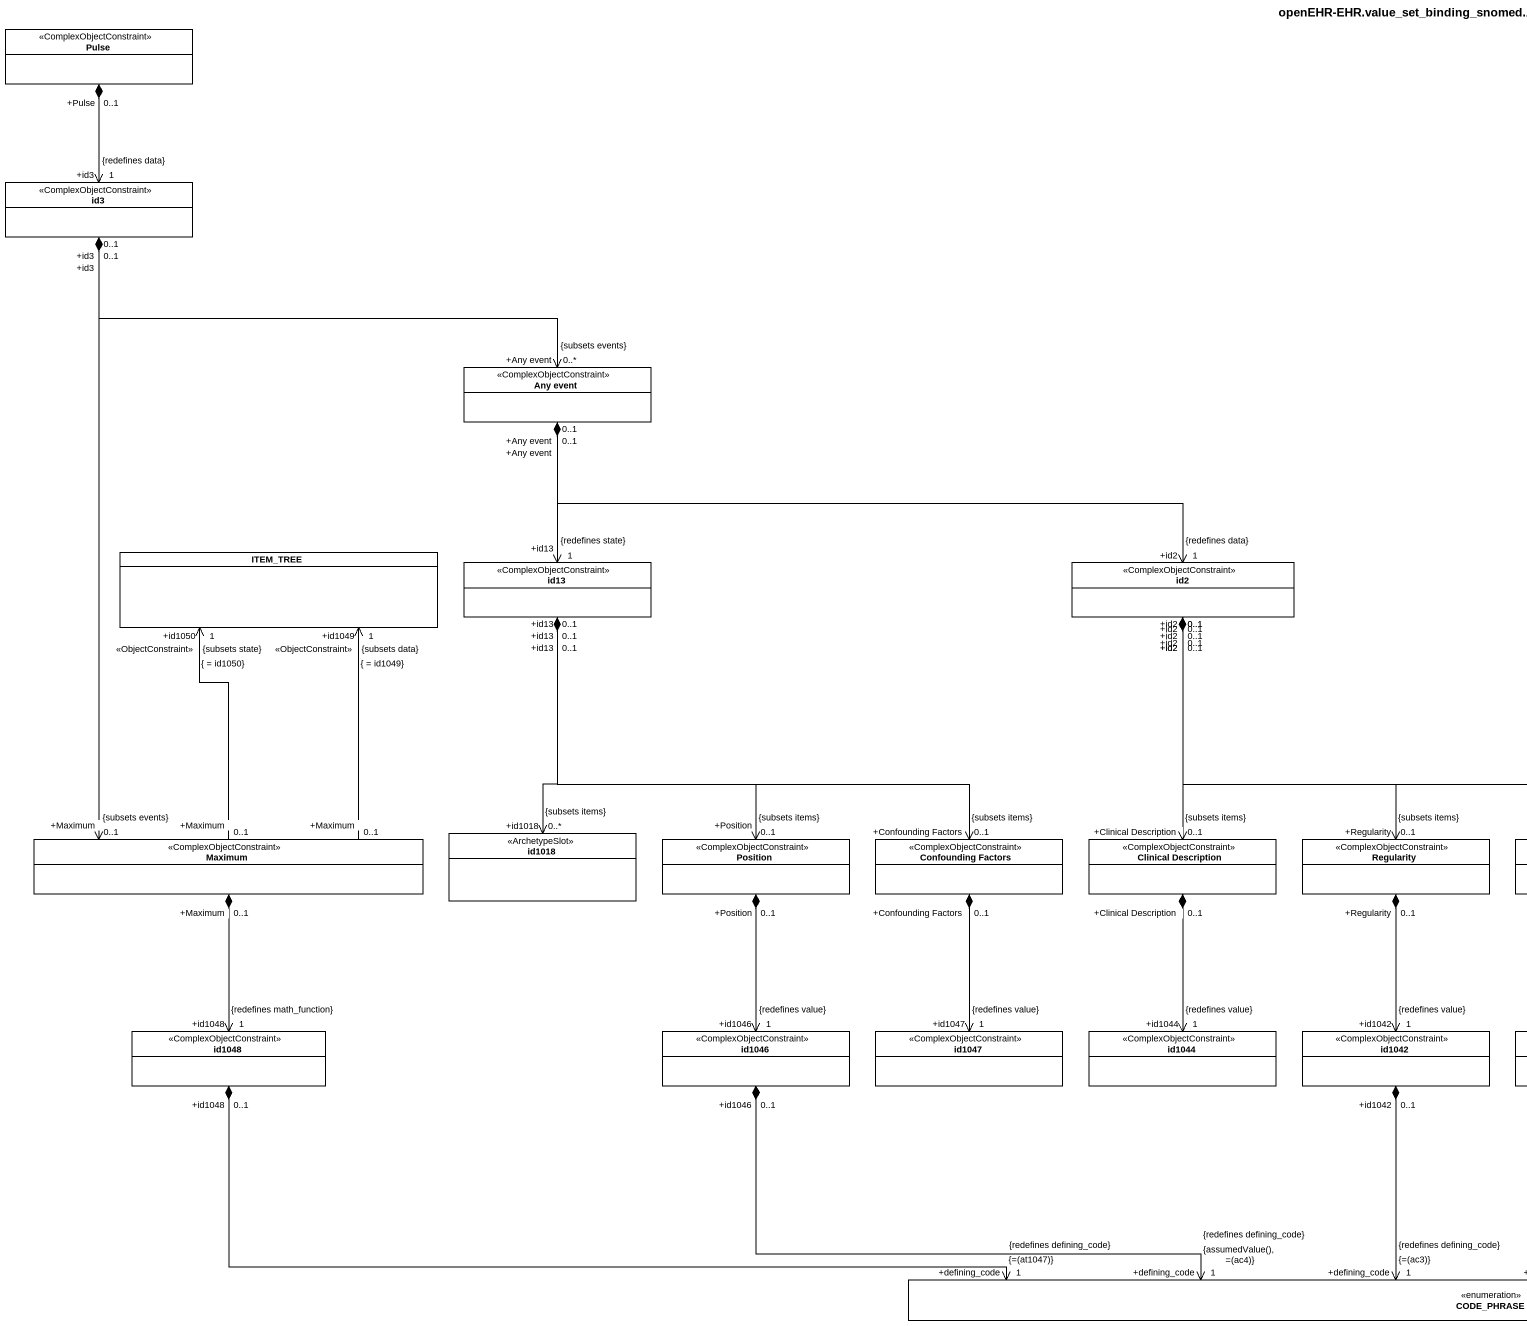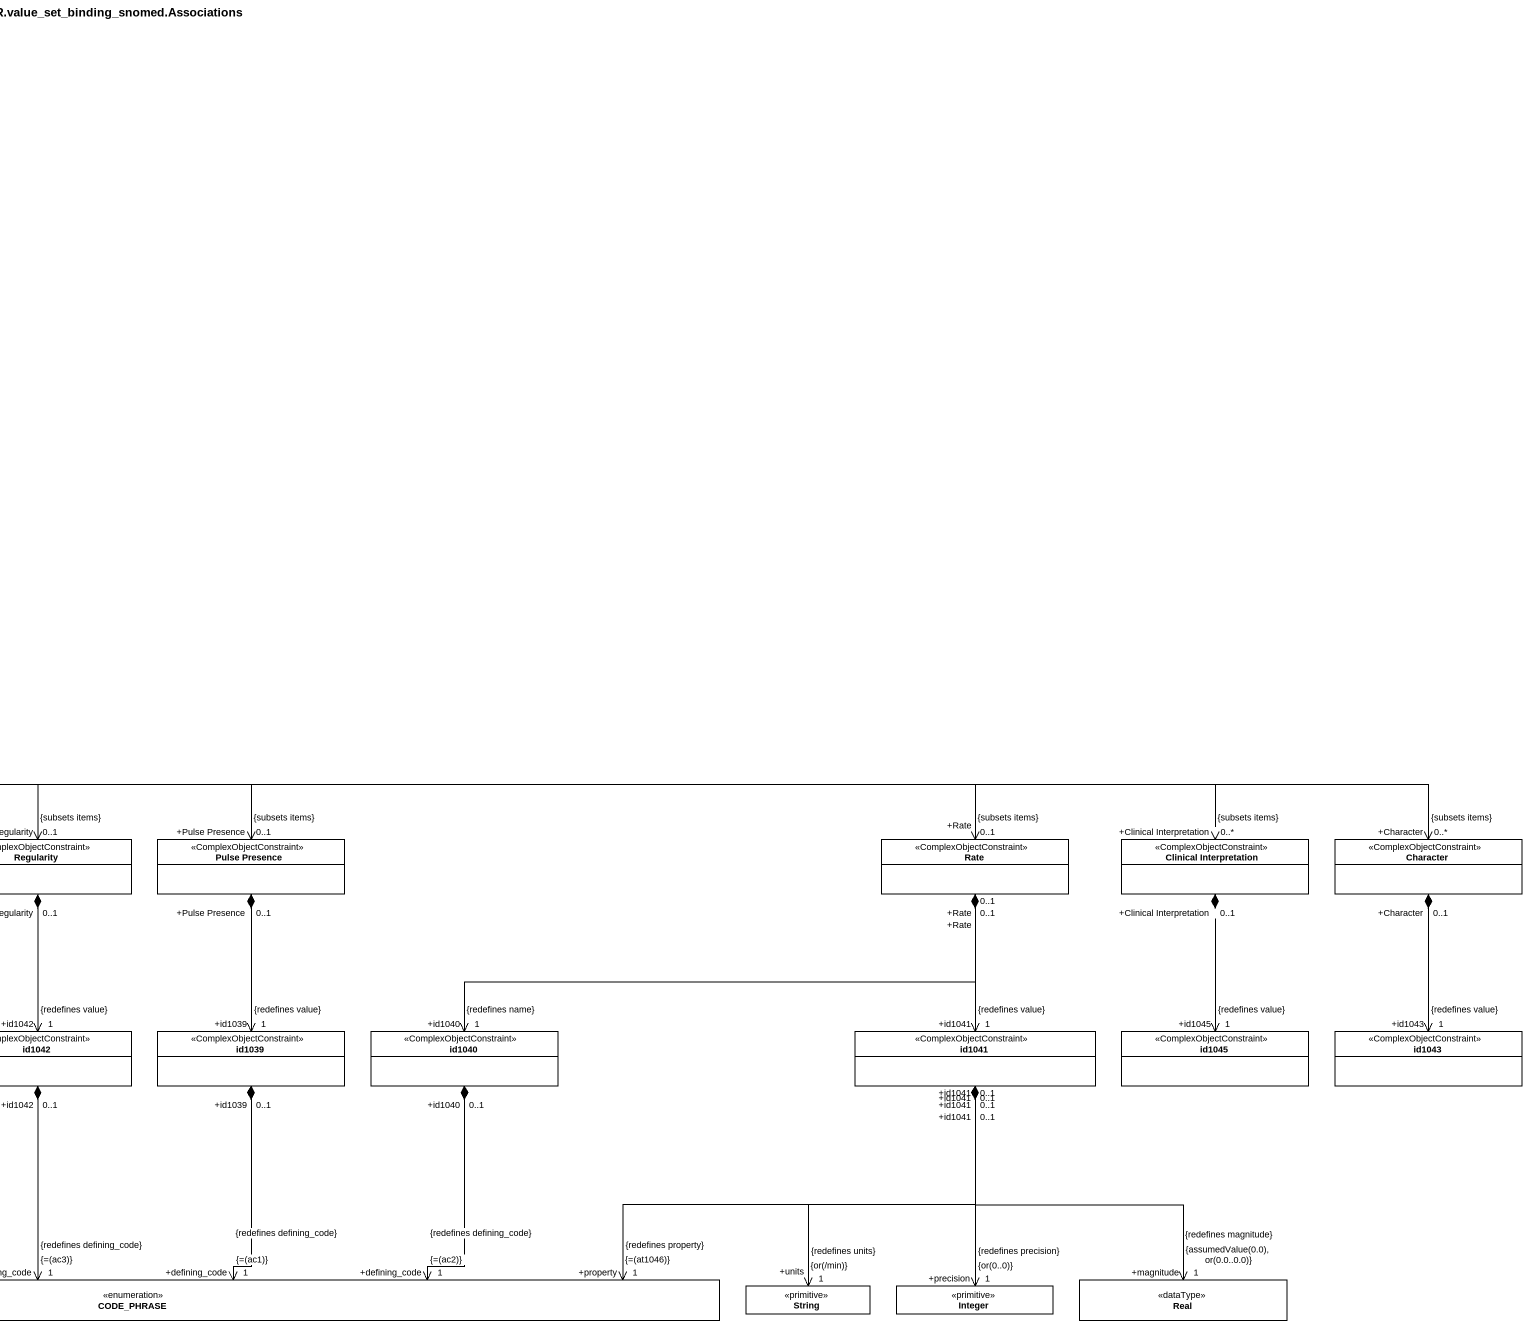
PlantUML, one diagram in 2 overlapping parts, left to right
@startuml
title openEHR-EHR.value_set_binding_snomed.Associations
hide circle
hide empty members
class Pulse <<ComplexObjectConstraint>>
class id3 <<ComplexObjectConstraint>>
class "Any event" as Any_event <<ComplexObjectConstraint>>
class ITEM_TREE
class id13 <<ComplexObjectConstraint>>
class id2 <<ComplexObjectConstraint>>
class Maximum <<ComplexObjectConstraint>>
class id1018 <<ArchetypeSlot>>
class Position <<ComplexObjectConstraint>>
class "Confounding Factors" as Confounding_Factors <<ComplexObjectConstraint>>
class "Clinical Description" as Clinical_Description <<ComplexObjectConstraint>>
class Regularity <<ComplexObjectConstraint>>
class "Pulse Presence" as Pulse_Presence <<ComplexObjectConstraint>>
class Rate <<ComplexObjectConstraint>>
class "Clinical Interpretation" as Clinical_Interpretation <<ComplexObjectConstraint>>
class Character <<ComplexObjectConstraint>>
class id1048 <<ComplexObjectConstraint>>
class id1046 <<ComplexObjectConstraint>>
class id1047 <<ComplexObjectConstraint>>
class id1044 <<ComplexObjectConstraint>>
class id1042 <<ComplexObjectConstraint>>
class id1039 <<ComplexObjectConstraint>>
class id1040 <<ComplexObjectConstraint>>
class id1041 <<ComplexObjectConstraint>>
class id1045 <<ComplexObjectConstraint>>
class id1043 <<ComplexObjectConstraint>>
enum CODE_PHRASE
class String <<primitive>>
class Integer <<primitive>>
class Real <<dataType>>
Pulse "+Pulse\n0..1" *--> "+id3\n1\n{redefines data}" id3
id3 "+id3\n0..1" *-right-> "+Any event\n0..*\n{subsets events}" Any_event
id3 "+id3\n0..1" *--> "+Maximum\n0..1\n{subsets events}" Maximum
Any_event "+Any event\n0..1" *--> "+id13\n1\n{redefines state}" id13
Any_event "+Any event\n0..1" *-right-> "+id2\n1\n{redefines data}" id2
id13 "+id13\n0..1" *--> "+id1018\n0..*\n{subsets items}" id1018
id13 "+id13\n0..1" *--> "+Position\n0..1\n{subsets items}" Position
id13 "+id13\n0..1" *--> "+Confounding Factors\n0..1\n{subsets items}" Confounding_Factors
id2 "+id2\n0..1" *--> "+Clinical Description\n0..1\n{subsets items}" Clinical_Description
id2 "+id2\n0..1" *--> "+Regularity\n0..1\n{subsets items}" Regularity
id2 "+id2\n0..1" *--> "+Pulse Presence\n0..1\n{subsets items}" Pulse_Presence
id2 "+id2\n0..1" *-right-> "+Rate\n0..1\n{subsets items}" Rate
id2 "+id2\n0..1" *-right-> "+Clinical Interpretation\n0..*\n{subsets items}" Clinical_Interpretation
id2 "+id2\n0..1" *-right-> "+Character\n0..*\n{subsets items}" Character
Maximum "+Maximum\n0..1" -up-> "+id1049\n<<ObjectConstraint>>\n1\n{ = id1049}\n{subsets data}" ITEM_TREE
Maximum "+Maximum\n0..1" -up-> "+id1050\n<<ObjectConstraint>>\n1\n{ = id1050}\n{subsets state}" ITEM_TREE
Maximum "+Maximum\n0..1" *--> "+id1048\n1\n{redefines math_function}" id1048
Position "+Position\n0..1" *--> "+id1046\n1\n{redefines value}" id1046
Confounding_Factors "+Confounding Factors\n0..1" *--> "+id1047\n1\n{redefines value}" id1047
Clinical_Description "+Clinical Description\n0..1" *--> "+id1044\n1\n{redefines value}" id1044
Regularity "+Regularity\n0..1" *--> "+id1042\n1\n{redefines value}" id1042
Pulse_Presence "+Pulse Presence\n0..1" *--> "+id1039\n1\n{redefines value}" id1039
Rate "+Rate\n0..1" *-left-> "+id1040\n1\n{redefines name}" id1040
Rate "+Rate\n0..1" *--> "+id1041\n1\n{redefines value}" id1041
Clinical_Interpretation "+Clinical Interpretation\n0..1" *--> "+id1045\n1\n{redefines value}" id1045
Character "+Character\n0..1" *--> "+id1043\n1\n{redefines value}" id1043
id1048 "+id1048\n0..1" *-right-> "+defining_code\n1\n{=(at1047)}\n{redefines defining_code}" CODE_PHRASE
id1046 "+id1046\n0..1" *-right-> "+defining_code\n1\n{assumedValue(), =(ac4)}\n{redefines defining_code}" CODE_PHRASE
id1042 "+id1042\n0..1" *--> "+defining_code\n1\n{=(ac3)}\n{redefines defining_code}" CODE_PHRASE
id1039 "+id1039\n0..1" *--> "+defining_code\n1\n{=(ac1)}\n{redefines defining_code}" CODE_PHRASE
id1040 "+id1040\n0..1" *--> "+defining_code\n1\n{=(ac2)}\n{redefines defining_code}" CODE_PHRASE
id1041 "+id1041\n0..1" *-left-> "+property\n1\n{=(at1046)}\n{redefines property}" CODE_PHRASE
id1041 "+id1041\n0..1" *--> "+units\n1\n{or(/min)}\n{redefines units}" String
id1041 "+id1041\n0..1" *--> "+precision\n1\n{or(0..0)}\n{redefines precision}" Integer
id1041 "+id1041\n0..1" *--> "+magnitude\n1\n{assumedValue(0.0), or(0.0..0.0)}\n{redefines magnitude}" Real
@enduml
